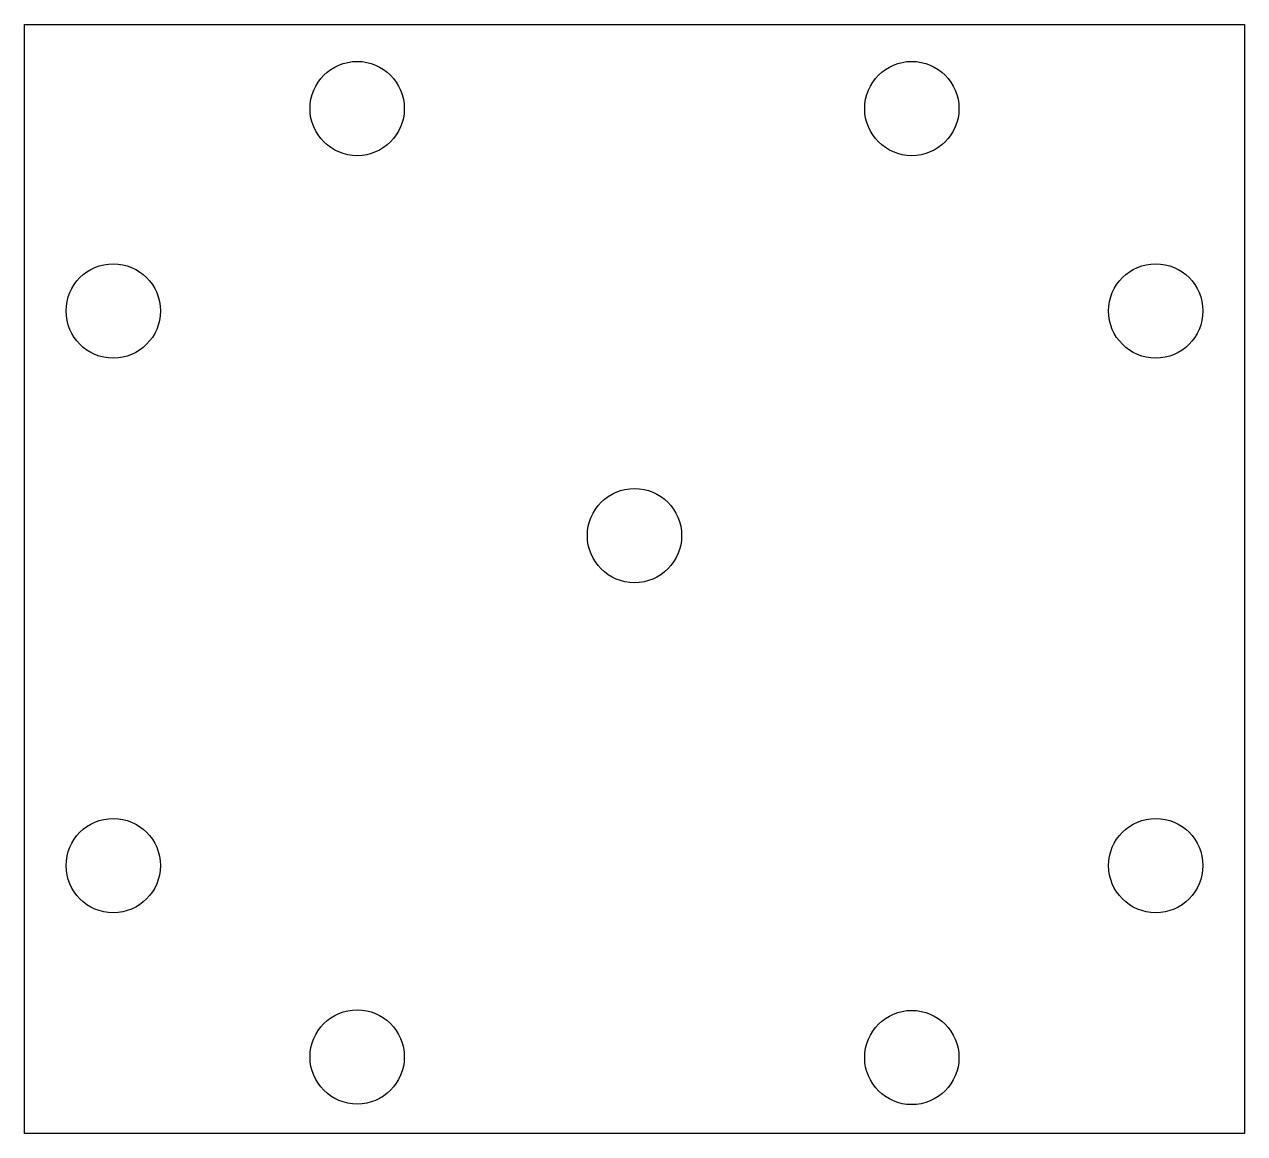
# Model space of a CAD drawing. Header units: millimetres. Extents: x -27.5 to 27.5, y -27 to 23.
import ezdxf

# ---------------------------------------------------------------- set-up
doc = ezdxf.new("R2010")
doc.units = ezdxf.units.MM

msp = doc.modelspace()

# ---------------------------------------------------------------- linework, layer by layer
at = {"color": 7, "linetype": 'Continuous', "lineweight": 25}
for p, q in [((-27.5, -26.956), (-27.5, 23.044)), ((-27.5, 23.044), (27.5, 23.044)), ((27.5, 23.044), (27.5, -26.956)), ((27.5, -26.956), (-27.5, -26.956))]:
    msp.add_line(p, q, dxfattribs=at)
for centre in [(-12.5, 19.25), (12.5, 19.25), (-23.494, 10.125), (23.494, 10.125), (0, 0), (-23.494, -14.875), (23.494, -14.875), (-12.5, -23.5), (12.5, -23.527)]:
    msp.add_circle(centre, 2.125, dxfattribs=at)

doc.saveas('drawing.dxf')
